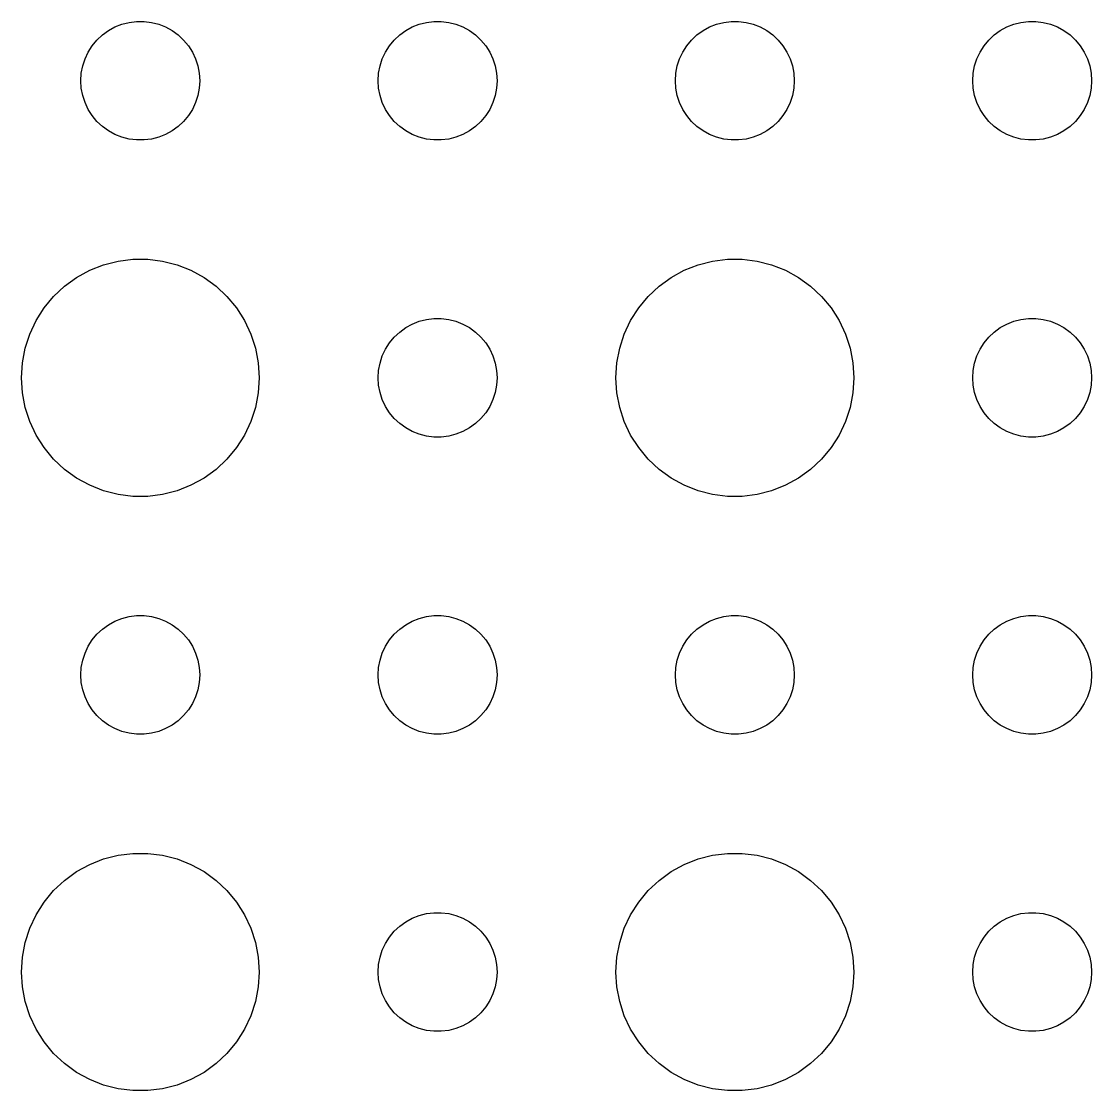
# Model space of a CAD drawing. Header units: metres. Extents: x -134 to 134, y 176 to 508.
# Drawn here: x -100.5 to -73.5, y 225.01 to 252 of the extents above; entities that cross this region are included whole.
import ezdxf

# ---------------------------------------------------------------- set-up
doc = ezdxf.new("R2010")
doc.units = ezdxf.units.M

msp = doc.modelspace()

# ---------------------------------------------------------------- linework, layer by layer
for p, q in [((-98.1387, 251.857), (-97.9635, 251.927)), ((-97.9635, 251.927), (-97.7811, 251.973)), ((-97.7811, 251.973), (-97.5942, 251.997)), ((-97.5942, 251.997), (-97.4058, 251.997)), ((-97.4058, 251.997), (-97.2189, 251.973)), ((-97.2189, 251.973), (-97.0365, 251.927)), ((-97.0365, 251.927), (-96.8613, 251.857)), ((-90.6387, 251.857), (-90.4635, 251.927)), ((-90.4635, 251.927), (-90.2811, 251.973)), ((-90.2811, 251.973), (-90.0942, 251.997)), ((-90.0942, 251.997), (-89.9058, 251.997)), ((-89.9058, 251.997), (-89.7189, 251.973)), ((-89.7189, 251.973), (-89.5365, 251.927)), ((-89.5365, 251.927), (-89.3613, 251.857)), ((-83.1387, 251.857), (-82.9635, 251.927)), ((-82.9635, 251.927), (-82.7811, 251.973)), ((-82.7811, 251.973), (-82.5942, 251.997)), ((-82.5942, 251.997), (-82.4058, 251.997)), ((-82.4058, 251.997), (-82.2189, 251.973)), ((-82.2189, 251.973), (-82.0365, 251.927)), ((-82.0365, 251.927), (-81.8613, 251.857)), ((-75.6387, 251.857), (-75.4635, 251.927)), ((-75.4635, 251.927), (-75.2811, 251.973)), ((-75.2811, 251.973), (-75.0942, 251.997)), ((-75.0942, 251.997), (-74.9058, 251.997)), ((-74.9058, 251.997), (-74.7189, 251.973)), ((-74.7189, 251.973), (-74.5365, 251.927)), ((-74.5365, 251.927), (-74.3613, 251.857)), ((-98.5934, 251.527), (-98.4561, 251.656)), ((-98.4561, 251.656), (-98.3037, 251.766)), ((-98.3037, 251.766), (-98.1387, 251.857)), ((-96.8613, 251.857), (-96.6963, 251.766)), ((-96.6963, 251.766), (-96.5439, 251.656)), ((-96.5439, 251.656), (-96.4065, 251.527)), ((-91.0934, 251.527), (-90.9561, 251.656)), ((-90.9561, 251.656), (-90.8037, 251.766)), ((-90.8037, 251.766), (-90.6387, 251.857)), ((-89.3613, 251.857), (-89.1963, 251.766)), ((-89.1963, 251.766), (-89.0439, 251.656)), ((-89.0439, 251.656), (-88.9065, 251.527)), ((-83.5934, 251.527), (-83.4561, 251.656)), ((-83.4561, 251.656), (-83.3037, 251.766)), ((-83.3037, 251.766), (-83.1387, 251.857)), ((-81.8613, 251.857), (-81.6963, 251.766)), ((-81.6963, 251.766), (-81.5439, 251.656)), ((-81.5439, 251.656), (-81.4065, 251.527)), ((-76.0934, 251.527), (-75.9561, 251.656)), ((-75.9561, 251.656), (-75.8037, 251.766)), ((-75.8037, 251.766), (-75.6387, 251.857)), ((-74.3613, 251.857), (-74.1963, 251.766)), ((-74.1963, 251.766), (-74.0439, 251.656)), ((-74.0439, 251.656), (-73.9065, 251.527)), ((-98.8145, 251.223), (-98.7135, 251.382)), ((-98.7135, 251.382), (-98.5934, 251.527)), ((-96.4065, 251.527), (-96.2865, 251.382)), ((-96.2865, 251.382), (-96.1855, 251.223)), ((-91.3145, 251.223), (-91.2135, 251.382)), ((-91.2135, 251.382), (-91.0934, 251.527)), ((-88.9065, 251.527), (-88.7865, 251.382)), ((-88.7865, 251.382), (-88.6855, 251.223)), ((-83.8145, 251.223), (-83.7135, 251.382)), ((-83.7135, 251.382), (-83.5934, 251.527)), ((-81.4065, 251.527), (-81.2865, 251.382)), ((-81.2865, 251.382), (-81.1855, 251.223)), ((-76.3145, 251.223), (-76.2135, 251.382)), ((-76.2135, 251.382), (-76.0934, 251.527)), ((-73.9065, 251.527), (-73.7865, 251.382)), ((-73.7865, 251.382), (-73.6855, 251.223)), ((-98.8947, 251.052), (-98.8145, 251.223)), ((-96.1855, 251.223), (-96.1053, 251.052)), ((-91.3947, 251.052), (-91.3145, 251.223)), ((-88.6855, 251.223), (-88.6053, 251.052)), ((-83.8947, 251.052), (-83.8145, 251.223)), ((-81.1855, 251.223), (-81.1053, 251.052)), ((-76.3947, 251.052), (-76.3145, 251.223)), ((-73.6855, 251.223), (-73.6053, 251.052)), ((-98.9882, 250.688), (-98.9529, 250.873)), ((-98.9529, 250.873), (-98.8947, 251.052)), ((-96.1053, 251.052), (-96.0471, 250.873)), ((-96.0471, 250.873), (-96.0118, 250.688)), ((-91.4882, 250.688), (-91.4529, 250.873)), ((-91.4529, 250.873), (-91.3947, 251.052)), ((-88.6053, 251.052), (-88.5471, 250.873)), ((-88.5471, 250.873), (-88.5118, 250.688)), ((-83.9882, 250.688), (-83.9529, 250.873)), ((-83.9529, 250.873), (-83.8947, 251.052)), ((-81.1053, 251.052), (-81.0471, 250.873)), ((-81.0471, 250.873), (-81.0118, 250.688)), ((-76.4882, 250.688), (-76.4529, 250.873)), ((-76.4529, 250.873), (-76.3947, 251.052)), ((-73.6053, 251.052), (-73.5471, 250.873)), ((-73.5471, 250.873), (-73.5118, 250.688)), ((-99, 250.5), (-98.9882, 250.688)), ((-96.0118, 250.688), (-96, 250.5)), ((-91.5, 250.5), (-91.4882, 250.688)), ((-88.5118, 250.688), (-88.5, 250.5)), ((-84, 250.5), (-83.9882, 250.688)), ((-81.0118, 250.688), (-81, 250.5)), ((-76.5, 250.5), (-76.4882, 250.688)), ((-73.5118, 250.688), (-73.5, 250.5)), ((-98.9882, 250.312), (-99, 250.5)), ((-98.9529, 250.127), (-98.9882, 250.312)), ((-96.0118, 250.312), (-96.0471, 250.127)), ((-96, 250.5), (-96.0118, 250.312)), ((-91.4882, 250.312), (-91.5, 250.5)), ((-91.4529, 250.127), (-91.4882, 250.312)), ((-88.5118, 250.312), (-88.5471, 250.127)), ((-88.5, 250.5), (-88.5118, 250.312)), ((-83.9882, 250.312), (-84, 250.5)), ((-83.9529, 250.127), (-83.9882, 250.312)), ((-81.0118, 250.312), (-81.0471, 250.127)), ((-81, 250.5), (-81.0118, 250.312)), ((-76.4882, 250.312), (-76.5, 250.5)), ((-76.4529, 250.127), (-76.4882, 250.312)), ((-73.5118, 250.312), (-73.5471, 250.127)), ((-73.5, 250.5), (-73.5118, 250.312)), ((-98.8947, 249.948), (-98.9529, 250.127)), ((-96.0471, 250.127), (-96.1053, 249.948)), ((-91.3947, 249.948), (-91.4529, 250.127)), ((-88.5471, 250.127), (-88.6053, 249.948)), ((-83.8947, 249.948), (-83.9529, 250.127)), ((-81.0471, 250.127), (-81.1053, 249.948)), ((-76.3947, 249.948), (-76.4529, 250.127)), ((-73.5471, 250.127), (-73.6053, 249.948)), ((-98.8145, 249.777), (-98.8947, 249.948)), ((-98.7135, 249.618), (-98.8145, 249.777)), ((-96.1855, 249.777), (-96.2865, 249.618)), ((-96.1053, 249.948), (-96.1855, 249.777)), ((-91.3145, 249.777), (-91.3947, 249.948)), ((-91.2135, 249.618), (-91.3145, 249.777)), ((-88.6855, 249.777), (-88.7865, 249.618)), ((-88.6053, 249.948), (-88.6855, 249.777)), ((-83.8145, 249.777), (-83.8947, 249.948)), ((-83.7135, 249.618), (-83.8145, 249.777)), ((-81.1855, 249.777), (-81.2865, 249.618)), ((-81.1053, 249.948), (-81.1855, 249.777)), ((-76.3145, 249.777), (-76.3947, 249.948)), ((-76.2135, 249.618), (-76.3145, 249.777)), ((-73.6855, 249.777), (-73.7865, 249.618)), ((-73.6053, 249.948), (-73.6855, 249.777)), ((-98.5934, 249.473), (-98.7135, 249.618)), ((-96.2865, 249.618), (-96.4065, 249.473)), ((-91.0934, 249.473), (-91.2135, 249.618)), ((-88.7865, 249.618), (-88.9065, 249.473)), ((-83.5934, 249.473), (-83.7135, 249.618)), ((-81.2865, 249.618), (-81.4065, 249.473)), ((-76.0934, 249.473), (-76.2135, 249.618)), ((-73.7865, 249.618), (-73.9065, 249.473)), ((-98.4561, 249.344), (-98.5934, 249.473)), ((-98.3037, 249.234), (-98.4561, 249.344)), ((-98.1387, 249.143), (-98.3037, 249.234)), ((-96.6963, 249.234), (-96.8613, 249.143)), ((-96.5439, 249.344), (-96.6963, 249.234)), ((-96.4065, 249.473), (-96.5439, 249.344)), ((-90.9561, 249.344), (-91.0934, 249.473)), ((-90.8037, 249.234), (-90.9561, 249.344)), ((-90.6387, 249.143), (-90.8037, 249.234)), ((-89.1963, 249.234), (-89.3613, 249.143)), ((-89.0439, 249.344), (-89.1963, 249.234)), ((-88.9065, 249.473), (-89.0439, 249.344)), ((-83.4561, 249.344), (-83.5934, 249.473)), ((-83.3037, 249.234), (-83.4561, 249.344)), ((-83.1387, 249.143), (-83.3037, 249.234)), ((-81.6963, 249.234), (-81.8613, 249.143)), ((-81.5439, 249.344), (-81.6963, 249.234)), ((-81.4065, 249.473), (-81.5439, 249.344)), ((-75.9561, 249.344), (-76.0934, 249.473)), ((-75.8037, 249.234), (-75.9561, 249.344)), ((-75.6387, 249.143), (-75.8037, 249.234)), ((-74.1963, 249.234), (-74.3613, 249.143)), ((-74.0439, 249.344), (-74.1963, 249.234)), ((-73.9065, 249.473), (-74.0439, 249.344)), ((-97.9635, 249.073), (-98.1387, 249.143)), ((-97.7811, 249.027), (-97.9635, 249.073)), ((-97.5942, 249.003), (-97.7811, 249.027)), ((-97.4058, 249.003), (-97.5942, 249.003)), ((-97.2189, 249.027), (-97.4058, 249.003)), ((-97.0365, 249.073), (-97.2189, 249.027)), ((-96.8613, 249.143), (-97.0365, 249.073)), ((-90.4635, 249.073), (-90.6387, 249.143)), ((-90.2811, 249.027), (-90.4635, 249.073)), ((-90.0942, 249.003), (-90.2811, 249.027)), ((-89.9058, 249.003), (-90.0942, 249.003)), ((-89.7189, 249.027), (-89.9058, 249.003)), ((-89.5365, 249.073), (-89.7189, 249.027)), ((-89.3613, 249.143), (-89.5365, 249.073)), ((-82.9635, 249.073), (-83.1387, 249.143)), ((-82.7811, 249.027), (-82.9635, 249.073)), ((-82.5942, 249.003), (-82.7811, 249.027)), ((-82.4058, 249.003), (-82.5942, 249.003)), ((-82.2189, 249.027), (-82.4058, 249.003)), ((-82.0365, 249.073), (-82.2189, 249.027)), ((-81.8613, 249.143), (-82.0365, 249.073)), ((-75.4635, 249.073), (-75.6387, 249.143)), ((-75.2811, 249.027), (-75.4635, 249.073)), ((-75.0942, 249.003), (-75.2811, 249.027)), ((-74.9058, 249.003), (-75.0942, 249.003)), ((-74.7189, 249.027), (-74.9058, 249.003)), ((-74.5365, 249.073), (-74.7189, 249.027)), ((-74.3613, 249.143), (-74.5365, 249.073)), ((-98.0621, 245.947), (-97.6884, 245.994)), ((-97.6884, 245.994), (-97.3116, 245.994)), ((-97.3116, 245.994), (-96.9379, 245.947)), ((-83.0621, 245.947), (-82.6884, 245.994)), ((-82.6884, 245.994), (-82.3116, 245.994)), ((-82.3116, 245.994), (-81.9379, 245.947)), ((-99.1075, 245.533), (-98.7773, 245.714)), ((-98.7773, 245.714), (-98.427, 245.853)), ((-98.427, 245.853), (-98.0621, 245.947)), ((-96.9379, 245.947), (-96.573, 245.853)), ((-96.573, 245.853), (-96.2227, 245.714)), ((-96.2227, 245.714), (-95.8925, 245.533)), ((-84.1075, 245.533), (-83.7773, 245.714)), ((-83.7773, 245.714), (-83.427, 245.853)), ((-83.427, 245.853), (-83.0621, 245.947)), ((-81.9379, 245.947), (-81.573, 245.853)), ((-81.573, 245.853), (-81.2227, 245.714)), ((-81.2227, 245.714), (-80.8925, 245.533)), ((-99.4123, 245.312), (-99.1075, 245.533)), ((-95.8925, 245.533), (-95.5877, 245.312)), ((-84.4123, 245.312), (-84.1075, 245.533)), ((-80.8925, 245.533), (-80.5877, 245.312)), ((-99.6869, 245.054), (-99.4123, 245.312)), ((-95.5877, 245.312), (-95.3131, 245.054)), ((-84.6869, 245.054), (-84.4123, 245.312)), ((-80.5877, 245.312), (-80.3131, 245.054)), ((-99.927, 244.763), (-99.6869, 245.054)), ((-95.3131, 245.054), (-95.073, 244.763)), ((-84.927, 244.763), (-84.6869, 245.054)), ((-80.3131, 245.054), (-80.073, 244.763)), ((-100.129, 244.445), (-99.927, 244.763)), ((-95.073, 244.763), (-94.8711, 244.445)), ((-85.1289, 244.445), (-84.927, 244.763)), ((-80.073, 244.763), (-79.8711, 244.445)), ((-100.289, 244.104), (-100.129, 244.445)), ((-94.8711, 244.445), (-94.7107, 244.104)), ((-90.8037, 244.266), (-90.6387, 244.357)), ((-90.6387, 244.357), (-90.4635, 244.427)), ((-90.4635, 244.427), (-90.2811, 244.473)), ((-90.2811, 244.473), (-90.0942, 244.497)), ((-90.0942, 244.497), (-89.9058, 244.497)), ((-89.9058, 244.497), (-89.7189, 244.473)), ((-89.7189, 244.473), (-89.5365, 244.427)), ((-89.5365, 244.427), (-89.3613, 244.357)), ((-89.3613, 244.357), (-89.1963, 244.266)), ((-85.2893, 244.104), (-85.1289, 244.445)), ((-79.8711, 244.445), (-79.7107, 244.104)), ((-75.8037, 244.266), (-75.6387, 244.357)), ((-75.6387, 244.357), (-75.4635, 244.427)), ((-75.4635, 244.427), (-75.2811, 244.473)), ((-75.2811, 244.473), (-75.0942, 244.497)), ((-75.0942, 244.497), (-74.9058, 244.497)), ((-74.9058, 244.497), (-74.7189, 244.473)), ((-74.7189, 244.473), (-74.5365, 244.427)), ((-74.5365, 244.427), (-74.3613, 244.357)), ((-74.3613, 244.357), (-74.1963, 244.266)), ((-100.406, 243.746), (-100.289, 244.104)), ((-94.7107, 244.104), (-94.5943, 243.746)), ((-91.0934, 244.027), (-90.9561, 244.156)), ((-90.9561, 244.156), (-90.8037, 244.266)), ((-89.1963, 244.266), (-89.0439, 244.156)), ((-89.0439, 244.156), (-88.9065, 244.027)), ((-85.4057, 243.746), (-85.2893, 244.104)), ((-79.7107, 244.104), (-79.5943, 243.746)), ((-76.0934, 244.027), (-75.9561, 244.156)), ((-75.9561, 244.156), (-75.8037, 244.266)), ((-74.1963, 244.266), (-74.0439, 244.156)), ((-74.0439, 244.156), (-73.9065, 244.027)), ((-91.3145, 243.723), (-91.2135, 243.882)), ((-91.2135, 243.882), (-91.0934, 244.027)), ((-88.9065, 244.027), (-88.7865, 243.882)), ((-88.7865, 243.882), (-88.6855, 243.723)), ((-76.3145, 243.723), (-76.2135, 243.882)), ((-76.2135, 243.882), (-76.0934, 244.027)), ((-73.9065, 244.027), (-73.7865, 243.882)), ((-73.7865, 243.882), (-73.6855, 243.723)), ((-100.476, 243.376), (-100.406, 243.746)), ((-94.5943, 243.746), (-94.5237, 243.376)), ((-91.4529, 243.373), (-91.3947, 243.552)), ((-91.3947, 243.552), (-91.3145, 243.723)), ((-88.6855, 243.723), (-88.6053, 243.552)), ((-88.6053, 243.552), (-88.5471, 243.373)), ((-85.4763, 243.376), (-85.4057, 243.746)), ((-79.5943, 243.746), (-79.5237, 243.376)), ((-76.4529, 243.373), (-76.3947, 243.552)), ((-76.3947, 243.552), (-76.3145, 243.723)), ((-73.6855, 243.723), (-73.6053, 243.552)), ((-73.6053, 243.552), (-73.5471, 243.373)), ((-100.5, 243), (-100.476, 243.376)), ((-94.5237, 243.376), (-94.5, 243)), ((-91.4882, 243.188), (-91.4529, 243.373)), ((-88.5471, 243.373), (-88.5118, 243.188)), ((-85.5, 243), (-85.4763, 243.376)), ((-79.5237, 243.376), (-79.5, 243)), ((-76.4882, 243.188), (-76.4529, 243.373)), ((-73.5471, 243.373), (-73.5118, 243.188)), ((-91.5, 243), (-91.4882, 243.188)), ((-88.5118, 243.188), (-88.5, 243)), ((-76.5, 243), (-76.4882, 243.188)), ((-73.5118, 243.188), (-73.5, 243)), ((-100.476, 242.624), (-100.5, 243)), ((-94.5, 243), (-94.5237, 242.624)), ((-91.4882, 242.812), (-91.5, 243)), ((-91.4529, 242.627), (-91.4882, 242.812)), ((-88.5118, 242.812), (-88.5471, 242.627)), ((-88.5, 243), (-88.5118, 242.812)), ((-85.4763, 242.624), (-85.5, 243)), ((-79.5, 243), (-79.5237, 242.624)), ((-76.4882, 242.812), (-76.5, 243)), ((-76.4529, 242.627), (-76.4882, 242.812)), ((-73.5118, 242.812), (-73.5471, 242.627)), ((-73.5, 243), (-73.5118, 242.812)), ((-100.406, 242.254), (-100.476, 242.624)), ((-94.5237, 242.624), (-94.5943, 242.254)), ((-91.3947, 242.448), (-91.4529, 242.627)), ((-88.5471, 242.627), (-88.6053, 242.448)), ((-85.4057, 242.254), (-85.4763, 242.624)), ((-79.5237, 242.624), (-79.5943, 242.254)), ((-76.3947, 242.448), (-76.4529, 242.627)), ((-73.5471, 242.627), (-73.6053, 242.448)), ((-100.289, 241.896), (-100.406, 242.254)), ((-94.5943, 242.254), (-94.7107, 241.896)), ((-91.3145, 242.277), (-91.3947, 242.448)), ((-91.2135, 242.118), (-91.3145, 242.277)), ((-88.6855, 242.277), (-88.7865, 242.118)), ((-88.6053, 242.448), (-88.6855, 242.277)), ((-85.2893, 241.896), (-85.4057, 242.254)), ((-79.5943, 242.254), (-79.7107, 241.896)), ((-76.3145, 242.277), (-76.3947, 242.448)), ((-76.2135, 242.118), (-76.3145, 242.277)), ((-73.6855, 242.277), (-73.7865, 242.118)), ((-73.6053, 242.448), (-73.6855, 242.277)), ((-91.0934, 241.973), (-91.2135, 242.118)), ((-90.9561, 241.844), (-91.0934, 241.973)), ((-88.9065, 241.973), (-89.0439, 241.844)), ((-88.7865, 242.118), (-88.9065, 241.973)), ((-76.0934, 241.973), (-76.2135, 242.118)), ((-75.9561, 241.844), (-76.0934, 241.973)), ((-73.9065, 241.973), (-74.0439, 241.844)), ((-73.7865, 242.118), (-73.9065, 241.973)), ((-100.129, 241.555), (-100.289, 241.896)), ((-94.7107, 241.896), (-94.8711, 241.555)), ((-90.8037, 241.734), (-90.9561, 241.844)), ((-90.6387, 241.643), (-90.8037, 241.734)), ((-89.1963, 241.734), (-89.3613, 241.643)), ((-89.0439, 241.844), (-89.1963, 241.734)), ((-85.1289, 241.555), (-85.2893, 241.896)), ((-79.7107, 241.896), (-79.8711, 241.555)), ((-75.8037, 241.734), (-75.9561, 241.844)), ((-75.6387, 241.643), (-75.8037, 241.734)), ((-74.1963, 241.734), (-74.3613, 241.643)), ((-74.0439, 241.844), (-74.1963, 241.734)), ((-99.927, 241.237), (-100.129, 241.555)), ((-94.8711, 241.555), (-95.073, 241.237)), ((-90.4635, 241.573), (-90.6387, 241.643)), ((-90.2811, 241.527), (-90.4635, 241.573)), ((-90.0942, 241.503), (-90.2811, 241.527)), ((-89.9058, 241.503), (-90.0942, 241.503)), ((-89.7189, 241.527), (-89.9058, 241.503)), ((-89.5365, 241.573), (-89.7189, 241.527)), ((-89.3613, 241.643), (-89.5365, 241.573)), ((-84.927, 241.237), (-85.1289, 241.555)), ((-79.8711, 241.555), (-80.073, 241.237)), ((-75.4635, 241.573), (-75.6387, 241.643)), ((-75.2811, 241.527), (-75.4635, 241.573)), ((-75.0942, 241.503), (-75.2811, 241.527)), ((-74.9058, 241.503), (-75.0942, 241.503)), ((-74.7189, 241.527), (-74.9058, 241.503)), ((-74.5365, 241.573), (-74.7189, 241.527)), ((-74.3613, 241.643), (-74.5365, 241.573)), ((-99.6869, 240.946), (-99.927, 241.237)), ((-95.073, 241.237), (-95.3131, 240.946)), ((-84.6869, 240.946), (-84.927, 241.237)), ((-80.073, 241.237), (-80.3131, 240.946)), ((-99.4123, 240.688), (-99.6869, 240.946)), ((-95.3131, 240.946), (-95.5877, 240.688)), ((-84.4123, 240.688), (-84.6869, 240.946)), ((-80.3131, 240.946), (-80.5877, 240.688)), ((-99.1075, 240.467), (-99.4123, 240.688)), ((-95.5877, 240.688), (-95.8925, 240.467)), ((-84.1075, 240.467), (-84.4123, 240.688)), ((-80.5877, 240.688), (-80.8925, 240.467)), ((-98.7773, 240.286), (-99.1075, 240.467)), ((-95.8925, 240.467), (-96.2227, 240.286)), ((-83.7773, 240.286), (-84.1075, 240.467)), ((-80.8925, 240.467), (-81.2227, 240.286)), ((-98.427, 240.147), (-98.7773, 240.286)), ((-98.0621, 240.053), (-98.427, 240.147)), ((-97.6884, 240.006), (-98.0621, 240.053)), ((-96.9379, 240.053), (-97.3116, 240.006)), ((-96.573, 240.147), (-96.9379, 240.053)), ((-96.2227, 240.286), (-96.573, 240.147)), ((-83.427, 240.147), (-83.7773, 240.286)), ((-83.0621, 240.053), (-83.427, 240.147)), ((-82.6884, 240.006), (-83.0621, 240.053)), ((-81.9379, 240.053), (-82.3116, 240.006)), ((-81.573, 240.147), (-81.9379, 240.053)), ((-81.2227, 240.286), (-81.573, 240.147)), ((-97.3116, 240.006), (-97.6884, 240.006)), ((-82.3116, 240.006), (-82.6884, 240.006)), ((-98.3037, 236.766), (-98.1387, 236.857)), ((-98.1387, 236.857), (-97.9635, 236.927)), ((-97.9635, 236.927), (-97.7811, 236.973)), ((-97.7811, 236.973), (-97.5942, 236.997)), ((-97.5942, 236.997), (-97.4058, 236.997)), ((-97.4058, 236.997), (-97.2189, 236.973)), ((-97.2189, 236.973), (-97.0365, 236.927)), ((-97.0365, 236.927), (-96.8613, 236.857)), ((-96.8613, 236.857), (-96.6963, 236.766)), ((-90.8037, 236.766), (-90.6387, 236.857)), ((-90.6387, 236.857), (-90.4635, 236.927)), ((-90.4635, 236.927), (-90.2811, 236.973)), ((-90.2811, 236.973), (-90.0942, 236.997)), ((-90.0942, 236.997), (-89.9058, 236.997)), ((-89.9058, 236.997), (-89.7189, 236.973)), ((-89.7189, 236.973), (-89.5365, 236.927)), ((-89.5365, 236.927), (-89.3613, 236.857)), ((-89.3613, 236.857), (-89.1963, 236.766)), ((-83.3037, 236.766), (-83.1387, 236.857)), ((-83.1387, 236.857), (-82.9635, 236.927)), ((-82.9635, 236.927), (-82.7811, 236.973)), ((-82.7811, 236.973), (-82.5942, 236.997)), ((-82.5942, 236.997), (-82.4058, 236.997)), ((-82.4058, 236.997), (-82.2189, 236.973)), ((-82.2189, 236.973), (-82.0365, 236.927)), ((-82.0365, 236.927), (-81.8613, 236.857)), ((-81.8613, 236.857), (-81.6963, 236.766)), ((-75.8037, 236.766), (-75.6387, 236.857)), ((-75.6387, 236.857), (-75.4635, 236.927)), ((-75.4635, 236.927), (-75.2811, 236.973)), ((-75.2811, 236.973), (-75.0942, 236.997)), ((-75.0942, 236.997), (-74.9058, 236.997)), ((-74.9058, 236.997), (-74.7189, 236.973)), ((-74.7189, 236.973), (-74.5365, 236.927)), ((-74.5365, 236.927), (-74.3613, 236.857)), ((-74.3613, 236.857), (-74.1963, 236.766)), ((-98.7135, 236.382), (-98.5934, 236.527)), ((-98.5934, 236.527), (-98.4561, 236.656)), ((-98.4561, 236.656), (-98.3037, 236.766)), ((-96.6963, 236.766), (-96.5439, 236.656)), ((-96.5439, 236.656), (-96.4065, 236.527)), ((-96.4065, 236.527), (-96.2865, 236.382)), ((-91.2135, 236.382), (-91.0934, 236.527)), ((-91.0934, 236.527), (-90.9561, 236.656)), ((-90.9561, 236.656), (-90.8037, 236.766)), ((-89.1963, 236.766), (-89.0439, 236.656)), ((-89.0439, 236.656), (-88.9065, 236.527)), ((-88.9065, 236.527), (-88.7865, 236.382)), ((-83.7135, 236.382), (-83.5934, 236.527)), ((-83.5934, 236.527), (-83.4561, 236.656)), ((-83.4561, 236.656), (-83.3037, 236.766)), ((-81.6963, 236.766), (-81.5439, 236.656)), ((-81.5439, 236.656), (-81.4065, 236.527)), ((-81.4065, 236.527), (-81.2865, 236.382)), ((-76.2135, 236.382), (-76.0934, 236.527)), ((-76.0934, 236.527), (-75.9561, 236.656)), ((-75.9561, 236.656), (-75.8037, 236.766)), ((-74.1963, 236.766), (-74.0439, 236.656)), ((-74.0439, 236.656), (-73.9065, 236.527)), ((-73.9065, 236.527), (-73.7865, 236.382)), ((-98.8145, 236.223), (-98.7135, 236.382)), ((-96.2865, 236.382), (-96.1855, 236.223)), ((-91.3145, 236.223), (-91.2135, 236.382)), ((-88.7865, 236.382), (-88.6855, 236.223)), ((-83.8145, 236.223), (-83.7135, 236.382)), ((-81.2865, 236.382), (-81.1855, 236.223)), ((-76.3145, 236.223), (-76.2135, 236.382)), ((-73.7865, 236.382), (-73.6855, 236.223)), ((-98.9529, 235.873), (-98.8947, 236.052)), ((-98.8947, 236.052), (-98.8145, 236.223)), ((-96.1855, 236.223), (-96.1053, 236.052)), ((-96.1053, 236.052), (-96.0471, 235.873)), ((-91.4529, 235.873), (-91.3947, 236.052)), ((-91.3947, 236.052), (-91.3145, 236.223)), ((-88.6855, 236.223), (-88.6053, 236.052)), ((-88.6053, 236.052), (-88.5471, 235.873)), ((-83.9529, 235.873), (-83.8947, 236.052)), ((-83.8947, 236.052), (-83.8145, 236.223)), ((-81.1855, 236.223), (-81.1053, 236.052)), ((-81.1053, 236.052), (-81.0471, 235.873)), ((-76.4529, 235.873), (-76.3947, 236.052)), ((-76.3947, 236.052), (-76.3145, 236.223)), ((-73.6855, 236.223), (-73.6053, 236.052)), ((-73.6053, 236.052), (-73.5471, 235.873)), ((-98.9882, 235.688), (-98.9529, 235.873)), ((-96.0471, 235.873), (-96.0118, 235.688)), ((-91.4882, 235.688), (-91.4529, 235.873)), ((-88.5471, 235.873), (-88.5118, 235.688)), ((-83.9882, 235.688), (-83.9529, 235.873)), ((-81.0471, 235.873), (-81.0118, 235.688)), ((-76.4882, 235.688), (-76.4529, 235.873)), ((-73.5471, 235.873), (-73.5118, 235.688)), ((-99, 235.5), (-98.9882, 235.688)), ((-98.9882, 235.312), (-99, 235.5)), ((-96.0118, 235.688), (-96, 235.5)), ((-96, 235.5), (-96.0118, 235.312)), ((-91.5, 235.5), (-91.4882, 235.688)), ((-91.4882, 235.312), (-91.5, 235.5)), ((-88.5118, 235.688), (-88.5, 235.5)), ((-88.5, 235.5), (-88.5118, 235.312)), ((-84, 235.5), (-83.9882, 235.688)), ((-83.9882, 235.312), (-84, 235.5)), ((-81.0118, 235.688), (-81, 235.5)), ((-81, 235.5), (-81.0118, 235.312)), ((-76.5, 235.5), (-76.4882, 235.688)), ((-76.4882, 235.312), (-76.5, 235.5)), ((-73.5118, 235.688), (-73.5, 235.5)), ((-73.5, 235.5), (-73.5118, 235.312)), ((-98.9529, 235.127), (-98.9882, 235.312)), ((-96.0118, 235.312), (-96.0471, 235.127)), ((-91.4529, 235.127), (-91.4882, 235.312)), ((-88.5118, 235.312), (-88.5471, 235.127)), ((-83.9529, 235.127), (-83.9882, 235.312)), ((-81.0118, 235.312), (-81.0471, 235.127)), ((-76.4529, 235.127), (-76.4882, 235.312)), ((-73.5118, 235.312), (-73.5471, 235.127)), ((-98.8947, 234.948), (-98.9529, 235.127)), ((-98.8145, 234.777), (-98.8947, 234.948)), ((-96.1053, 234.948), (-96.1855, 234.777)), ((-96.0471, 235.127), (-96.1053, 234.948)), ((-91.3947, 234.948), (-91.4529, 235.127)), ((-91.3145, 234.777), (-91.3947, 234.948)), ((-88.6053, 234.948), (-88.6855, 234.777)), ((-88.5471, 235.127), (-88.6053, 234.948)), ((-83.8947, 234.948), (-83.9529, 235.127)), ((-83.8145, 234.777), (-83.8947, 234.948)), ((-81.1053, 234.948), (-81.1855, 234.777)), ((-81.0471, 235.127), (-81.1053, 234.948)), ((-76.3947, 234.948), (-76.4529, 235.127)), ((-76.3145, 234.777), (-76.3947, 234.948)), ((-73.6053, 234.948), (-73.6855, 234.777)), ((-73.5471, 235.127), (-73.6053, 234.948)), ((-98.7135, 234.618), (-98.8145, 234.777)), ((-96.1855, 234.777), (-96.2865, 234.618)), ((-91.2135, 234.618), (-91.3145, 234.777)), ((-88.6855, 234.777), (-88.7865, 234.618)), ((-83.7135, 234.618), (-83.8145, 234.777)), ((-81.1855, 234.777), (-81.2865, 234.618)), ((-76.2135, 234.618), (-76.3145, 234.777)), ((-73.6855, 234.777), (-73.7865, 234.618)), ((-98.5934, 234.473), (-98.7135, 234.618)), ((-98.4561, 234.344), (-98.5934, 234.473)), ((-96.4065, 234.473), (-96.5439, 234.344)), ((-96.2865, 234.618), (-96.4065, 234.473)), ((-91.0934, 234.473), (-91.2135, 234.618)), ((-90.9561, 234.344), (-91.0934, 234.473)), ((-88.9065, 234.473), (-89.0439, 234.344)), ((-88.7865, 234.618), (-88.9065, 234.473)), ((-83.5934, 234.473), (-83.7135, 234.618)), ((-83.4561, 234.344), (-83.5934, 234.473)), ((-81.4065, 234.473), (-81.5439, 234.344)), ((-81.2865, 234.618), (-81.4065, 234.473)), ((-76.0934, 234.473), (-76.2135, 234.618)), ((-75.9561, 234.344), (-76.0934, 234.473)), ((-73.9065, 234.473), (-74.0439, 234.344)), ((-73.7865, 234.618), (-73.9065, 234.473)), ((-98.3037, 234.234), (-98.4561, 234.344)), ((-98.1387, 234.143), (-98.3037, 234.234)), ((-97.9635, 234.073), (-98.1387, 234.143)), ((-96.8613, 234.143), (-97.0365, 234.073)), ((-96.6963, 234.234), (-96.8613, 234.143)), ((-96.5439, 234.344), (-96.6963, 234.234)), ((-90.8037, 234.234), (-90.9561, 234.344)), ((-90.6387, 234.143), (-90.8037, 234.234)), ((-90.4635, 234.073), (-90.6387, 234.143)), ((-89.3613, 234.143), (-89.5365, 234.073)), ((-89.1963, 234.234), (-89.3613, 234.143)), ((-89.0439, 234.344), (-89.1963, 234.234)), ((-83.3037, 234.234), (-83.4561, 234.344)), ((-83.1387, 234.143), (-83.3037, 234.234)), ((-82.9635, 234.073), (-83.1387, 234.143)), ((-81.8613, 234.143), (-82.0365, 234.073)), ((-81.6963, 234.234), (-81.8613, 234.143)), ((-81.5439, 234.344), (-81.6963, 234.234)), ((-75.8037, 234.234), (-75.9561, 234.344)), ((-75.6387, 234.143), (-75.8037, 234.234)), ((-75.4635, 234.073), (-75.6387, 234.143)), ((-74.3613, 234.143), (-74.5365, 234.073)), ((-74.1963, 234.234), (-74.3613, 234.143)), ((-74.0439, 234.344), (-74.1963, 234.234)), ((-97.7811, 234.027), (-97.9635, 234.073)), ((-97.5942, 234.003), (-97.7811, 234.027)), ((-97.4058, 234.003), (-97.5942, 234.003)), ((-97.2189, 234.027), (-97.4058, 234.003)), ((-97.0365, 234.073), (-97.2189, 234.027)), ((-90.2811, 234.027), (-90.4635, 234.073)), ((-90.0942, 234.003), (-90.2811, 234.027)), ((-89.9058, 234.003), (-90.0942, 234.003)), ((-89.7189, 234.027), (-89.9058, 234.003)), ((-89.5365, 234.073), (-89.7189, 234.027)), ((-82.7811, 234.027), (-82.9635, 234.073)), ((-82.5942, 234.003), (-82.7811, 234.027)), ((-82.4058, 234.003), (-82.5942, 234.003)), ((-82.2189, 234.027), (-82.4058, 234.003)), ((-82.0365, 234.073), (-82.2189, 234.027)), ((-75.2811, 234.027), (-75.4635, 234.073)), ((-75.0942, 234.003), (-75.2811, 234.027)), ((-74.9058, 234.003), (-75.0942, 234.003)), ((-74.7189, 234.027), (-74.9058, 234.003)), ((-74.5365, 234.073), (-74.7189, 234.027)), ((-98.7773, 230.714), (-98.427, 230.853)), ((-98.427, 230.853), (-98.0621, 230.947)), ((-98.0621, 230.947), (-97.6884, 230.994)), ((-97.6884, 230.994), (-97.3116, 230.994)), ((-97.3116, 230.994), (-96.9379, 230.947)), ((-96.9379, 230.947), (-96.573, 230.853)), ((-96.573, 230.853), (-96.2227, 230.714)), ((-83.7773, 230.714), (-83.427, 230.853)), ((-83.427, 230.853), (-83.0621, 230.947)), ((-83.0621, 230.947), (-82.6884, 230.994)), ((-82.6884, 230.994), (-82.3116, 230.994)), ((-82.3116, 230.994), (-81.9379, 230.947)), ((-81.9379, 230.947), (-81.573, 230.853)), ((-81.573, 230.853), (-81.2227, 230.714)), ((-99.1075, 230.533), (-98.7773, 230.714)), ((-96.2227, 230.714), (-95.8925, 230.533)), ((-84.1075, 230.533), (-83.7773, 230.714)), ((-81.2227, 230.714), (-80.8925, 230.533)), ((-99.6869, 230.054), (-99.4123, 230.312)), ((-99.4123, 230.312), (-99.1075, 230.533)), ((-95.8925, 230.533), (-95.5877, 230.312)), ((-95.5877, 230.312), (-95.3131, 230.054)), ((-84.6869, 230.054), (-84.4123, 230.312)), ((-84.4123, 230.312), (-84.1075, 230.533)), ((-80.8925, 230.533), (-80.5877, 230.312)), ((-80.5877, 230.312), (-80.3131, 230.054)), ((-99.927, 229.763), (-99.6869, 230.054)), ((-95.3131, 230.054), (-95.073, 229.763)), ((-84.927, 229.763), (-84.6869, 230.054)), ((-80.3131, 230.054), (-80.073, 229.763)), ((-100.129, 229.445), (-99.927, 229.763)), ((-95.073, 229.763), (-94.8711, 229.445)), ((-85.1289, 229.445), (-84.927, 229.763)), ((-80.073, 229.763), (-79.8711, 229.445)), ((-100.289, 229.104), (-100.129, 229.445)), ((-94.8711, 229.445), (-94.7107, 229.104)), ((-90.9561, 229.156), (-90.8037, 229.266)), ((-90.8037, 229.266), (-90.6387, 229.357)), ((-90.6387, 229.357), (-90.4635, 229.427)), ((-90.4635, 229.427), (-90.2811, 229.473)), ((-90.2811, 229.473), (-90.0942, 229.497)), ((-90.0942, 229.497), (-89.9058, 229.497)), ((-89.9058, 229.497), (-89.7189, 229.473)), ((-89.7189, 229.473), (-89.5365, 229.427)), ((-89.5365, 229.427), (-89.3613, 229.357)), ((-89.3613, 229.357), (-89.1963, 229.266)), ((-89.1963, 229.266), (-89.0439, 229.156)), ((-85.2893, 229.104), (-85.1289, 229.445)), ((-79.8711, 229.445), (-79.7107, 229.104)), ((-75.9561, 229.156), (-75.8037, 229.266)), ((-75.8037, 229.266), (-75.6387, 229.357)), ((-75.6387, 229.357), (-75.4635, 229.427)), ((-75.4635, 229.427), (-75.2811, 229.473)), ((-75.2811, 229.473), (-75.0942, 229.497)), ((-75.0942, 229.497), (-74.9058, 229.497)), ((-74.9058, 229.497), (-74.7189, 229.473)), ((-74.7189, 229.473), (-74.5365, 229.427)), ((-74.5365, 229.427), (-74.3613, 229.357)), ((-74.3613, 229.357), (-74.1963, 229.266)), ((-74.1963, 229.266), (-74.0439, 229.156)), ((-100.406, 228.746), (-100.289, 229.104)), ((-94.7107, 229.104), (-94.5943, 228.746)), ((-91.2135, 228.882), (-91.0934, 229.027)), ((-91.0934, 229.027), (-90.9561, 229.156)), ((-89.0439, 229.156), (-88.9065, 229.027)), ((-88.9065, 229.027), (-88.7865, 228.882)), ((-85.4057, 228.746), (-85.2893, 229.104)), ((-79.7107, 229.104), (-79.5943, 228.746)), ((-76.2135, 228.882), (-76.0934, 229.027)), ((-76.0934, 229.027), (-75.9561, 229.156)), ((-74.0439, 229.156), (-73.9065, 229.027)), ((-73.9065, 229.027), (-73.7865, 228.882)), ((-100.476, 228.376), (-100.406, 228.746)), ((-94.5943, 228.746), (-94.5237, 228.376)), ((-91.3947, 228.552), (-91.3145, 228.723)), ((-91.3145, 228.723), (-91.2135, 228.882)), ((-88.7865, 228.882), (-88.6855, 228.723)), ((-88.6855, 228.723), (-88.6053, 228.552)), ((-85.4763, 228.376), (-85.4057, 228.746)), ((-79.5943, 228.746), (-79.5237, 228.376)), ((-76.3947, 228.552), (-76.3145, 228.723)), ((-76.3145, 228.723), (-76.2135, 228.882)), ((-73.7865, 228.882), (-73.6855, 228.723)), ((-73.6855, 228.723), (-73.6053, 228.552)), ((-91.4529, 228.373), (-91.3947, 228.552)), ((-88.6053, 228.552), (-88.5471, 228.373)), ((-76.4529, 228.373), (-76.3947, 228.552)), ((-73.6053, 228.552), (-73.5471, 228.373)), ((-100.5, 228), (-100.476, 228.376)), ((-94.5237, 228.376), (-94.5, 228)), ((-91.5, 228), (-91.4882, 228.188)), ((-91.4882, 228.188), (-91.4529, 228.373)), ((-88.5471, 228.373), (-88.5118, 228.188)), ((-88.5118, 228.188), (-88.5, 228)), ((-85.5, 228), (-85.4763, 228.376)), ((-79.5237, 228.376), (-79.5, 228)), ((-76.5, 228), (-76.4882, 228.188)), ((-76.4882, 228.188), (-76.4529, 228.373)), ((-73.5471, 228.373), (-73.5118, 228.188)), ((-73.5118, 228.188), (-73.5, 228)), ((-100.476, 227.624), (-100.5, 228)), ((-94.5, 228), (-94.5237, 227.624)), ((-91.4882, 227.812), (-91.5, 228)), ((-88.5, 228), (-88.5118, 227.812)), ((-85.4763, 227.624), (-85.5, 228)), ((-79.5, 228), (-79.5237, 227.624)), ((-76.4882, 227.812), (-76.5, 228)), ((-73.5, 228), (-73.5118, 227.812)), ((-100.406, 227.254), (-100.476, 227.624)), ((-94.5237, 227.624), (-94.5943, 227.254)), ((-91.4529, 227.627), (-91.4882, 227.812)), ((-91.3947, 227.448), (-91.4529, 227.627)), ((-88.5471, 227.627), (-88.6053, 227.448)), ((-88.5118, 227.812), (-88.5471, 227.627)), ((-85.4057, 227.254), (-85.4763, 227.624)), ((-79.5237, 227.624), (-79.5943, 227.254)), ((-76.4529, 227.627), (-76.4882, 227.812)), ((-76.3947, 227.448), (-76.4529, 227.627)), ((-73.5471, 227.627), (-73.6053, 227.448)), ((-73.5118, 227.812), (-73.5471, 227.627)), ((-91.3145, 227.277), (-91.3947, 227.448)), ((-88.6053, 227.448), (-88.6855, 227.277)), ((-76.3145, 227.277), (-76.3947, 227.448)), ((-73.6053, 227.448), (-73.6855, 227.277)), ((-100.289, 226.896), (-100.406, 227.254)), ((-94.5943, 227.254), (-94.7107, 226.896)), ((-91.2135, 227.118), (-91.3145, 227.277)), ((-91.0934, 226.973), (-91.2135, 227.118)), ((-88.7865, 227.118), (-88.9065, 226.973)), ((-88.6855, 227.277), (-88.7865, 227.118)), ((-85.2893, 226.896), (-85.4057, 227.254)), ((-79.5943, 227.254), (-79.7107, 226.896)), ((-76.2135, 227.118), (-76.3145, 227.277)), ((-76.0934, 226.973), (-76.2135, 227.118)), ((-73.7865, 227.118), (-73.9065, 226.973)), ((-73.6855, 227.277), (-73.7865, 227.118)), ((-100.129, 226.555), (-100.289, 226.896)), ((-94.7107, 226.896), (-94.8711, 226.555)), ((-90.9561, 226.844), (-91.0934, 226.973)), ((-90.8037, 226.734), (-90.9561, 226.844)), ((-89.0439, 226.844), (-89.1963, 226.734)), ((-88.9065, 226.973), (-89.0439, 226.844)), ((-85.1289, 226.555), (-85.2893, 226.896)), ((-79.7107, 226.896), (-79.8711, 226.555)), ((-75.9561, 226.844), (-76.0934, 226.973)), ((-75.8037, 226.734), (-75.9561, 226.844)), ((-74.0439, 226.844), (-74.1963, 226.734)), ((-73.9065, 226.973), (-74.0439, 226.844)), ((-99.927, 226.237), (-100.129, 226.555)), ((-94.8711, 226.555), (-95.073, 226.237)), ((-90.6387, 226.643), (-90.8037, 226.734)), ((-90.4635, 226.573), (-90.6387, 226.643)), ((-90.2811, 226.527), (-90.4635, 226.573)), ((-89.5365, 226.573), (-89.7189, 226.527)), ((-89.3613, 226.643), (-89.5365, 226.573)), ((-89.1963, 226.734), (-89.3613, 226.643)), ((-84.927, 226.237), (-85.1289, 226.555)), ((-79.8711, 226.555), (-80.073, 226.237)), ((-75.6387, 226.643), (-75.8037, 226.734)), ((-75.4635, 226.573), (-75.6387, 226.643)), ((-75.2811, 226.527), (-75.4635, 226.573)), ((-74.5365, 226.573), (-74.7189, 226.527)), ((-74.3613, 226.643), (-74.5365, 226.573)), ((-74.1963, 226.734), (-74.3613, 226.643)), ((-90.0942, 226.503), (-90.2811, 226.527)), ((-89.9058, 226.503), (-90.0942, 226.503)), ((-89.7189, 226.527), (-89.9058, 226.503)), ((-75.0942, 226.503), (-75.2811, 226.527)), ((-74.9058, 226.503), (-75.0942, 226.503)), ((-74.7189, 226.527), (-74.9058, 226.503)), ((-99.6869, 225.946), (-99.927, 226.237)), ((-95.073, 226.237), (-95.3131, 225.946)), ((-84.6869, 225.946), (-84.927, 226.237)), ((-80.073, 226.237), (-80.3131, 225.946)), ((-99.4123, 225.688), (-99.6869, 225.946)), ((-95.3131, 225.946), (-95.5877, 225.688)), ((-84.4123, 225.688), (-84.6869, 225.946)), ((-80.3131, 225.946), (-80.5877, 225.688)), ((-99.1075, 225.467), (-99.4123, 225.688)), ((-98.7773, 225.286), (-99.1075, 225.467)), ((-95.8925, 225.467), (-96.2227, 225.286)), ((-95.5877, 225.688), (-95.8925, 225.467)), ((-84.1075, 225.467), (-84.4123, 225.688)), ((-83.7773, 225.286), (-84.1075, 225.467)), ((-80.8925, 225.467), (-81.2227, 225.286)), ((-80.5877, 225.688), (-80.8925, 225.467)), ((-98.427, 225.147), (-98.7773, 225.286)), ((-96.2227, 225.286), (-96.573, 225.147)), ((-83.427, 225.147), (-83.7773, 225.286)), ((-81.2227, 225.286), (-81.573, 225.147)), ((-98.0621, 225.053), (-98.427, 225.147)), ((-97.6884, 225.006), (-98.0621, 225.053)), ((-97.3116, 225.006), (-97.6884, 225.006)), ((-96.9379, 225.053), (-97.3116, 225.006)), ((-96.573, 225.147), (-96.9379, 225.053)), ((-83.0621, 225.053), (-83.427, 225.147)), ((-82.6884, 225.006), (-83.0621, 225.053)), ((-82.3116, 225.006), (-82.6884, 225.006)), ((-81.9379, 225.053), (-82.3116, 225.006)), ((-81.573, 225.147), (-81.9379, 225.053))]:
    msp.add_line(p, q)

doc.saveas('drawing.dxf')
